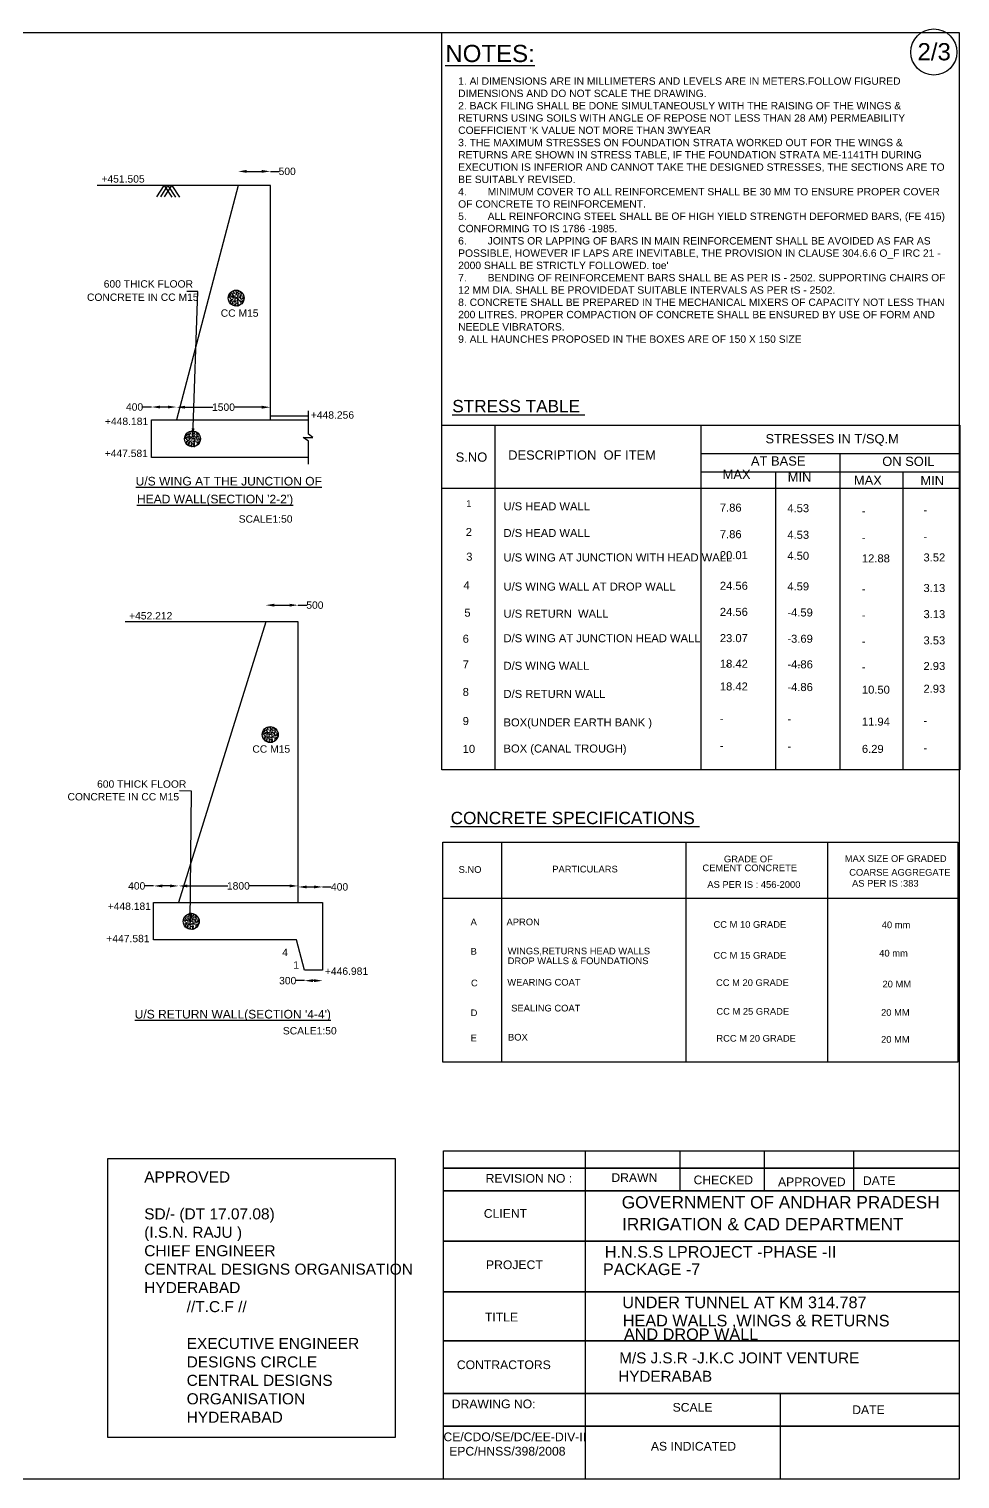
# Model space of a CAD drawing. Header units: millimetres. Extents: x -53248105 to -53232959, y 22134309 to 22146675.
# Drawn here: x -53243263 to -53239475, y 22140773 to 22146675 of the extents above; entities that cross this region are included whole.
import ezdxf

# ---------------------------------------------------------------- set-up
doc = ezdxf.new("R2010")
doc.units = ezdxf.units.MM
doc.header["$MEASUREMENT"] = 0
for name, color, linetype in [('DIMENSION', 7, 'Continuous'), ('DIMENSIONS', 7, 'Continuous'), ('DRAWING', 2, 'Continuous'), ('TEXT', 7, 'Continuous')]:
    doc.layers.add(name, color=color, linetype=linetype)
doc.styles.get("Standard").update_dxf_attribs({"font": 'arial.ttf', "height": 30})
doc.dimstyles.get("Standard").update_dxf_attribs({"dimtxt": 35, "dimasz": 35, "dimexe": 0.18, "dimexo": 0.0625, "dimgap": 0.09, "dimtad": 0, "dimdec": 0, "dimzin": 0, "dimdsep": 46, "dimtxsty": 'Standard', "dimcen": 0.09, "dimse1": 1, "dimse2": 1, "dimadec": 0, "dimazin": 0, "dimtfac": 1, "dimtdec": 0, "dimtofl": 0, "dimtmove": 0, "dimatfit": 3, "dimfxl": 1, "dimtolj": 1, "dimtzin": 0, "dimarcsym": 0})

# ---------------------------------------------------------------- blocks, each defined once
blk = doc.blocks.new('*D61')
at = {"layer": 'Defpoints', "color": 0, "transparency": 16777216}
for p in [(-53242280.4, 22146095), (-53242411.8, 22146037.8), (-53242280.4, 22146037.8)]:
    blk.add_point(p, dxfattribs=at)
at = {"layer": 'DIMENSION', "color": 0, "lineweight": -2, "transparency": 16777216}
for p, q in [((-53242376.8, 22146095), (-53242315.4, 22146095)), ((-53242280.4, 22146095), (-53242245.4, 22146095))]:
    blk.add_line(p, q, dxfattribs=at)
at = {"layer": 'DIMENSION', "color": 0, "transparency": 16777216}
for points in [[(-53242376.8, 22146100.9), (-53242376.8, 22146089.2), (-53242411.8, 22146095)], [(-53242315.4, 22146100.9), (-53242315.4, 22146089.2), (-53242280.4, 22146095)]]:
    blk.add_solid(points, dxfattribs=at)
at = {"layer": 'DIMENSION', "color": 0, "transparency": 16777216, "insert": (-53242212.2, 22146095), "char_height": 30, "attachment_point": 5}
blk.add_mtext('\\A1;500', dxfattribs=at)
blk = doc.blocks.new('*D62')
at = {"layer": 'Defpoints', "color": 0, "transparency": 16777216}
for p in [(-53242280.4, 22145135.2), (-53242662.7, 22145084.1), (-53242280.4, 22145084.1)]:
    blk.add_point(p, dxfattribs=at)
at = {"layer": 'DIMENSION', "color": 0, "lineweight": -2, "transparency": 16777216}
for p, q in [((-53242627.7, 22145135.2), (-53242515, 22145135.2)), ((-53242315.4, 22145135.2), (-53242428.1, 22145135.2))]:
    blk.add_line(p, q, dxfattribs=at)
at = {"layer": 'DIMENSION', "color": 0, "transparency": 16777216}
for points in [[(-53242627.7, 22145141.1), (-53242627.7, 22145129.4), (-53242662.7, 22145135.2)], [(-53242315.4, 22145141.1), (-53242315.4, 22145129.4), (-53242280.4, 22145135.2)]]:
    blk.add_solid(points, dxfattribs=at)
at = {"layer": 'DIMENSION', "color": 0, "transparency": 16777216, "insert": (-53242471.5, 22145135.2), "char_height": 30, "attachment_point": 5}
blk.add_mtext('\\A1;1500', dxfattribs=at)
blk = doc.blocks.new('*D63')
at = {"layer": 'Defpoints', "color": 0, "transparency": 16777216}
for p in [(-53242764.4, 22145136), (-53242764.4, 22145084.1), (-53242662.7, 22145084.1)]:
    blk.add_point(p, dxfattribs=at)
at = {"layer": 'DIMENSION', "color": 0, "lineweight": -2, "transparency": 16777216}
for p, q in [((-53242764.4, 22145136), (-53242799.4, 22145136)), ((-53242697.7, 22145136), (-53242729.4, 22145136))]:
    blk.add_line(p, q, dxfattribs=at)
at = {"layer": 'DIMENSION', "color": 0, "transparency": 16777216}
for points in [[(-53242729.4, 22145141.9), (-53242729.4, 22145130.2), (-53242764.4, 22145136)], [(-53242697.7, 22145141.9), (-53242697.7, 22145130.2), (-53242662.7, 22145136)]]:
    blk.add_solid(points, dxfattribs=at)
at = {"layer": 'DIMENSION', "color": 0, "transparency": 16777216, "insert": (-53242833.2, 22145136), "char_height": 30, "attachment_point": 5}
blk.add_mtext('\\A1;400', dxfattribs=at)
blk = doc.blocks.new('*D64')
at = {"layer": 'Defpoints', "color": 0, "transparency": 16777216}
for p in [(-53242167.7, 22144329.6), (-53242299.3, 22144261.6), (-53242167.7, 22144261.6)]:
    blk.add_point(p, dxfattribs=at)
at = {"layer": 'DIMENSION', "color": 0, "lineweight": -2, "transparency": 16777216}
for p, q in [((-53242264.3, 22144329.6), (-53242202.7, 22144329.6)), ((-53242167.7, 22144329.6), (-53242132.7, 22144329.6))]:
    blk.add_line(p, q, dxfattribs=at)
at = {"layer": 'DIMENSION', "color": 0, "transparency": 16777216}
for points in [[(-53242264.3, 22144335.4), (-53242264.3, 22144323.7), (-53242299.3, 22144329.6)], [(-53242202.7, 22144335.4), (-53242202.7, 22144323.7), (-53242167.7, 22144329.6)]]:
    blk.add_solid(points, dxfattribs=at)
at = {"layer": 'DIMENSION', "color": 0, "transparency": 16777216, "insert": (-53242099.5, 22144329.6), "char_height": 30, "attachment_point": 5}
blk.add_mtext('\\A1;500', dxfattribs=at)
blk = doc.blocks.new('*D65')
at = {"layer": 'Defpoints', "color": 0, "transparency": 16777216}
for p in [(-53242067.9, 22143182.7), (-53242167.7, 22143118.9), (-53242067.9, 22143118.9)]:
    blk.add_point(p, dxfattribs=at)
at = {"layer": 'DIMENSION', "color": 0, "lineweight": -2, "transparency": 16777216}
for p, q in [((-53242132.7, 22143182.7), (-53242102.9, 22143182.7)), ((-53242067.9, 22143182.7), (-53242032.9, 22143182.7))]:
    blk.add_line(p, q, dxfattribs=at)
at = {"layer": 'DIMENSION', "color": 0, "transparency": 16777216}
for points in [[(-53242132.7, 22143188.5), (-53242132.7, 22143176.9), (-53242167.7, 22143182.7)], [(-53242102.9, 22143188.5), (-53242102.9, 22143176.9), (-53242067.9, 22143182.7)]]:
    blk.add_solid(points, dxfattribs=at)
at = {"layer": 'DIMENSION', "color": 0, "transparency": 16777216, "insert": (-53241999.1, 22143182.7), "char_height": 30, "attachment_point": 5}
blk.add_mtext('\\A1;400', dxfattribs=at)
blk = doc.blocks.new('*D66')
at = {"layer": 'Defpoints', "color": 0, "transparency": 16777216}
for p in [(-53242653.9, 22143186.8), (-53242653.9, 22143185), (-53242167.7, 22143182.7)]:
    blk.add_point(p, dxfattribs=at)
at = {"layer": 'DIMENSION', "color": 0, "lineweight": -2, "transparency": 16777216}
for p, q in [((-53242618.9, 22143186.8), (-53242454.2, 22143186.8)), ((-53242202.7, 22143186.8), (-53242367.4, 22143186.8))]:
    blk.add_line(p, q, dxfattribs=at)
at = {"layer": 'DIMENSION', "color": 0, "transparency": 16777216}
for points in [[(-53242618.9, 22143192.7), (-53242618.9, 22143181), (-53242653.9, 22143186.8)], [(-53242202.7, 22143192.7), (-53242202.7, 22143181), (-53242167.7, 22143186.8)]]:
    blk.add_solid(points, dxfattribs=at)
at = {"layer": 'DIMENSION', "color": 0, "transparency": 16777216, "insert": (-53242410.8, 22143186.8), "char_height": 30, "attachment_point": 5}
blk.add_mtext('\\A1;1800', dxfattribs=at)
blk = doc.blocks.new('*D67')
at = {"layer": 'Defpoints', "color": 0, "transparency": 16777216}
for p in [(-53242755.8, 22143186.8), (-53242755.8, 22143118.9), (-53242654, 22143118.9)]:
    blk.add_point(p, dxfattribs=at)
at = {"layer": 'DIMENSION', "color": 0, "lineweight": -2, "transparency": 16777216}
for p, q in [((-53242755.8, 22143186.8), (-53242790.8, 22143186.8)), ((-53242689, 22143186.8), (-53242720.8, 22143186.8))]:
    blk.add_line(p, q, dxfattribs=at)
at = {"layer": 'DIMENSION', "color": 0, "transparency": 16777216}
for points in [[(-53242720.8, 22143192.7), (-53242720.8, 22143181), (-53242755.8, 22143186.8)], [(-53242689, 22143192.7), (-53242689, 22143181), (-53242654, 22143186.8)]]:
    blk.add_solid(points, dxfattribs=at)
at = {"layer": 'DIMENSION', "color": 0, "transparency": 16777216, "insert": (-53242824.5, 22143186.8), "char_height": 30, "attachment_point": 5}
blk.add_mtext('\\A1;400', dxfattribs=at)
blk = doc.blocks.new('*D81')
at = {"layer": 'Defpoints', "color": 0, "transparency": 16777216}
for p in [(-53242141.9, 22142843.9), (-53242067.9, 22142843.9), (-53242141.9, 22142801.3)]:
    blk.add_point(p, dxfattribs=at)
at = {"layer": 'DIMENSION', "color": 0, "lineweight": -2, "transparency": 16777216}
for p, q in [((-53242141.9, 22142801.3), (-53242176.9, 22142801.3)), ((-53242102.9, 22142801.3), (-53242106.9, 22142801.3))]:
    blk.add_line(p, q, dxfattribs=at)
at = {"layer": 'DIMENSION', "color": 0, "transparency": 16777216}
for points in [[(-53242106.9, 22142807.1), (-53242106.9, 22142795.4), (-53242141.9, 22142801.3)], [(-53242102.9, 22142807.1), (-53242102.9, 22142795.4), (-53242067.9, 22142801.3)]]:
    blk.add_solid(points, dxfattribs=at)
at = {"layer": 'DIMENSION', "color": 0, "transparency": 16777216, "insert": (-53242210.1, 22142801.3), "char_height": 30, "attachment_point": 5}
blk.add_mtext('\\A1;300', dxfattribs=at)

msp = doc.modelspace()

# ---------------------------------------------------------------- hatches: boundary and pattern name
at = {"layer": 'DIMENSION'}
h = msp.add_hatch(dxfattribs=at)
h.set_pattern_fill('AR-CONC', color=256, scale=2, style=0)
h.set_pattern_definition([(50, (4711.339, 143.639), (14.345203652, -1.2550426997), [1.5, -16.5]), (355, (4711.339, 143.64), (-2.7750266723, 15.043842674), [1.2, -13.2]), (100.4514, (4712.534, 143.535), (11.5701876343, 13.7887908412), [1.2748038, -14.02284224]), (46.1842, (4711.339, 147.64), (21.3448209725, -3.3103802866), [2.25, -24.75]), (96.6356, (4713.118, 147.363), (18.693254111, 19.482357418), [1.91220576, -21.03426]), (351.1842, (4711.339, 147.64), (18.693238903, 19.4823720185), [1.8, -19.8]), (21, (4713.339, 146.639), (11.9381410424, -8.0523778133), [1.5, -16.5]), (326, (4713.339, 146.64), (4.8663066384, 14.503000901), [1.2, -13.2]), (71.4514, (4714.334, 145.968), (16.8044525716, 6.4506099342), [1.2748038, -14.02284224]), (37.5, (4711.339, 143.6394), (0.24319710635, 6.65787707663), [0, -13.04, 0, -13.4, 0, -13.25]), (7.5, (4711.339, 143.6394), (5.2613907488, 7.88823423765), [0, -7.64, 0, -12.74, 0, -5.05]), (327.5, (4706.879, 143.6394), (10.67644872345, -0.4510974347), [0, -5, 0, -15.6, 0, -20.7]), (317.5, (4704.879, 143.639), (11.6637233868, 2.0020996466), [0, -6.5, 0, -10.36, 0, -14.7])])
edge = h.paths.add_edge_path()
edge.add_arc((-53242419.8, 22145579.5), 32.4, 0, 360)
h = msp.add_hatch(dxfattribs=at)
h.set_pattern_fill('AR-CONC', color=256, scale=2, style=0)
h.set_pattern_definition([(50, (4533.71, -429.347), (14.345203652, -1.2550426997), [1.5, -16.5]), (355, (4533.71, -429.347), (-2.7750266723, 15.043842674), [1.2, -13.2]), (100.4514, (4534.905, -429.452), (11.5701876343, 13.7887908412), [1.2748038, -14.02284224]), (46.1842, (4533.71, -425.347), (21.3448209725, -3.3103802866), [2.25, -24.75]), (96.6356, (4535.489, -425.623), (18.693254111, 19.482357418), [1.91220576, -21.03426]), (351.1842, (4533.71, -425.347), (18.693238903, 19.4823720185), [1.8, -19.8]), (21, (4535.71, -426.347), (11.9381410424, -8.0523778133), [1.5, -16.5]), (326, (4535.71, -426.347), (4.8663066384, 14.503000901), [1.2, -13.2]), (71.4514, (4536.705, -427.018), (16.8044525716, 6.4506099342), [1.2748038, -14.02284224]), (37.5, (4533.71, -429.347), (0.24319710635, 6.65787707663), [0, -13.04, 0, -13.4, 0, -13.25]), (7.5, (4533.71, -429.347), (5.2613907488, 7.88823423765), [0, -7.64, 0, -12.74, 0, -5.05]), (327.5, (4529.25, -429.347), (10.67644872345, -0.4510974347), [0, -5, 0, -15.6, 0, -20.7]), (317.5, (4527.25, -429.347), (11.6637233868, 2.0020996466), [0, -6.5, 0, -10.36, 0, -14.7])])
edge = h.paths.add_edge_path()
edge.add_arc((-53242597.5, 22145006.5), 32.4, 0, 360)
h = msp.add_hatch(dxfattribs=at)
h.set_pattern_fill('AR-CONC', color=256, scale=2, style=0)
h.set_pattern_definition([(50, (4849.903, -1632.989), (14.345203652, -1.2550426997), [1.5, -16.5]), (355, (4849.903, -1632.99), (-2.7750266723, 15.043842674), [1.2, -13.2]), (100.4514, (4851.098, -1633.094), (11.5701876343, 13.7887908412), [1.2748038, -14.02284224]), (46.1842, (4849.903, -1628.99), (21.3448209725, -3.3103802866), [2.25, -24.75]), (96.6356, (4851.682, -1629.265), (18.693254111, 19.482357418), [1.91220576, -21.03426]), (351.1842, (4849.903, -1628.99), (18.693238903, 19.4823720185), [1.8, -19.8]), (21, (4851.903, -1629.989), (11.9381410424, -8.0523778133), [1.5, -16.5]), (326, (4851.903, -1629.99), (4.8663066384, 14.503000901), [1.2, -13.2]), (71.4514, (4852.898, -1630.66), (16.8044525716, 6.4506099342), [1.2748038, -14.02284224]), (37.5, (4849.903, -1632.9893), (0.24319710635, 6.65787707663), [0, -13.04, 0, -13.4, 0, -13.25]), (7.5, (4849.903, -1632.989), (5.2613907488, 7.88823423765), [0, -7.64, 0, -12.74, 0, -5.05]), (327.5, (4845.443, -1632.9893), (10.67644872345, -0.4510974347), [0, -5, 0, -15.6, 0, -20.7]), (317.5, (4843.443, -1632.989), (11.6637233868, 2.0020996466), [0, -6.5, 0, -10.36, 0, -14.7])])
edge = h.paths.add_edge_path()
edge.add_arc((-53242281.3, 22143802.9), 32.4, 0, 360)
h = msp.add_hatch(dxfattribs=at)
h.set_pattern_fill('AR-CONC', color=256, scale=2, style=0)
h.set_pattern_definition([(50, (4528.565, -2393.203), (14.345203652, -1.2550426997), [1.5, -16.5]), (355, (4528.565, -2393.203), (-2.7750266723, 15.043842674), [1.2, -13.2]), (100.4514, (4529.76, -2393.308), (11.5701876343, 13.7887908412), [1.2748038, -14.02284224]), (46.1842, (4528.565, -2389.203), (21.3448209725, -3.3103802866), [2.25, -24.75]), (96.6356, (4530.343, -2389.48), (18.693254111, 19.482357418), [1.91220576, -21.03426]), (351.1842, (4528.565, -2389.203), (18.693238903, 19.4823720185), [1.8, -19.8]), (21, (4530.565, -2390.203), (11.9381410424, -8.0523778133), [1.5, -16.5]), (326, (4530.565, -2390.203), (4.8663066384, 14.503000901), [1.2, -13.2]), (71.4514, (4531.56, -2390.874), (16.8044525716, 6.4506099342), [1.2748038, -14.02284224]), (37.5, (4528.5646, -2393.2033), (0.24319710635, 6.65787707663), [0, -13.04, 0, -13.4, 0, -13.25]), (7.5, (4528.5646, -2393.203), (5.2613907488, 7.88823423765), [0, -7.64, 0, -12.74, 0, -5.05]), (327.5, (4524.1046, -2393.2033), (10.67644872345, -0.4510974347), [0, -5, 0, -15.6, 0, -20.7]), (317.5, (4522.105, -2393.203), (11.6637233868, 2.0020996466), [0, -6.5, 0, -10.36, 0, -14.7])])
edge = h.paths.add_edge_path()
edge.add_arc((-53242602.6, 22143042.6), 32.4, 0, 360)

# ---------------------------------------------------------------- linework, layer by layer
at = {"layer": 'DIMENSION', "color": 0}
for points in [[(-53239477.5, 22140773), (-53248105.4, 22140773), (-53248105.4, 22146660.8), (-53239477.5, 22146660.8)], [(-53241582.7, 22145062.6), (-53239476, 22145062.6), (-53239476, 22143659.7), (-53241582.7, 22143659.7)]]:
    msp.add_lwpolyline(points, close=True, dxfattribs=at)
msp.add_lwpolyline([(-53241582.7, 22145062.6), (-53241582.7, 22146660.8)], dxfattribs=at)
at = {"layer": 'DIMENSION'}
for points in [[(-53242742.1, 22145991.8), (-53242712.4, 22146037.8), (-53242681.3, 22145990.7)], [(-53242726.9, 22145991.8), (-53242697.2, 22146037.8), (-53242666, 22145990.7)], [(-53242711.4, 22145991.8), (-53242681.8, 22146037.8), (-53242650.6, 22145990.7)]]:
    msp.add_lwpolyline(points, dxfattribs=at)
at = {"layer": 'DIMENSION', "color": 0}
msp.add_circle((-53239581.2, 22146580.8), 93.8, dxfattribs=at)
at = {"layer": 'DIMENSION'}
for centre in [(-53242419.8, 22145579.5), (-53242597.5, 22145006.5), (-53242281.3, 22143802.9), (-53242602.6, 22143042.6)]:
    msp.add_circle(centre, 32.4, dxfattribs=at)
at = {"layer": 'DIMENSIONS', "color": 0}
msp.add_lwpolyline([(-53241773.2, 22140941.9), (-53242941.9, 22140941.9), (-53242941.9, 22142077.5), (-53241773.2, 22142077.5)], close=True, dxfattribs=at)
at = {"layer": 'DRAWING', "color": 0}
for points in [[(-53242280.4, 22145084.1), (-53242280.4, 22146037.8), (-53242985.5, 22146037.8)], [(-53242411.8, 22146037.8), (-53242662.7, 22145084.1)], [(-53242125.3, 22144930.3), (-53242764.4, 22144930.3), (-53242764.4, 22145084.1), (-53242662.7, 22145084.1)], [(-53242662.7, 22145084.1), (-53242125.3, 22145084.1)], [(-53242280.4, 22145100.4), (-53242125.3, 22145100.4)], [(-53242280.4, 22145084.1), (-53242125.3, 22145084.1)], [(-53242125.3, 22144903.9), (-53242125.3, 22144997.3), (-53242147.6, 22145011.7), (-53242108.2, 22145011.7), (-53242125.3, 22145025.8), (-53242125.3, 22145121)], [(-53242167.7, 22143118.9), (-53242167.7, 22144261.6), (-53242871.8, 22144261.6)], [(-53242299.3, 22144261.6), (-53242654, 22143118.9)], [(-53242755.8, 22142967.3), (-53242755.8, 22143118.9), (-53242067.9, 22143118.9), (-53242067.9, 22142843.9), (-53242141.9, 22142843.9), (-53242174.9, 22142967.3), (-53242755.8, 22142967.3)]]:
    msp.add_lwpolyline(points, dxfattribs=at)
at = {"layer": 'TEXT', "color": 0}
for points in [[(-53241367.1, 22145062.6), (-53241367.1, 22143659.7)], [(-53240528.7, 22145062.6), (-53240528.7, 22143659.7)], [(-53240528.7, 22144946.9), (-53239474.8, 22144946.9)], [(-53239963.9, 22144946.9), (-53239963.9, 22143659.7)], [(-53240528.7, 22144872.9), (-53239474.8, 22144872.9)], [(-53240226, 22144872.9), (-53240226, 22143659.7)], [(-53239707.9, 22144872.9), (-53239707.9, 22143659.7)], [(-53241582.7, 22144805.2), (-53239474.8, 22144805.2)], [(-53241340.2, 22143364.5), (-53241340.2, 22142469.5)], [(-53240590.8, 22143364.5), (-53240590.8, 22142469.5)], [(-53240013.7, 22143364.5), (-53240013.7, 22142469.5)], [(-53241578.8, 22143137.4), (-53239483.9, 22143137.4)], [(-53241000.5, 22142108.5), (-53241000.5, 22140773)], [(-53240615.2, 22142108.5), (-53240615.2, 22141946)], [(-53240271.6, 22142108.5), (-53240271.6, 22141946)], [(-53239907.5, 22142108.5), (-53239907.5, 22141946)], [(-53239477.5, 22142037.6), (-53241576.4, 22142037.6), (-53239477.5, 22142037.6)], [(-53239477.5, 22141946), (-53241576.4, 22141946), (-53239477.5, 22141946)], [(-53239477.5, 22141741.3), (-53241576.4, 22141741.3), (-53239477.5, 22141741.3)], [(-53239477.5, 22141534.7), (-53241576.4, 22141534.7), (-53239477.5, 22141534.7)], [(-53239477.5, 22141335.4), (-53241576.4, 22141335.4), (-53239477.5, 22141335.4)], [(-53239477.5, 22141121.5), (-53241576.4, 22141121.5), (-53239477.5, 22141121.5)], [(-53240205.5, 22140773), (-53240205.5, 22141121.5)], [(-53239477.5, 22140988.7), (-53241576.4, 22140988.7), (-53239477.5, 22140988.7)]]:
    msp.add_lwpolyline(points, dxfattribs=at)
for points in [[(-53241578.8, 22143364.5), (-53239483.9, 22143364.5), (-53239483.9, 22142469.5), (-53241578.8, 22142469.5)], [(-53239477.5, 22140773), (-53241576.4, 22140773), (-53241576.4, 22142108.5), (-53239477.5, 22142108.5)]]:
    msp.add_lwpolyline(points, close=True, dxfattribs=at)

# ---------------------------------------------------------------- texts
at = {"layer": 'DIMENSIONS', "color": 0, "char_height": 45, "attachment_point": 1}
for s, insert, width in [('APPROVED \\P\\PSD/- (DT 17.07.08)\\P(I.S.N. RAJU ) \\PCHIEF ENGINEER  \\PCENTRAL DESIGNS ORGANISATION HYDERABAD ', (-53242793.9, 22142024.7), 1155.551), ('//T.C.F //\\P\\PEXECUTIVE ENGINEER  \\PDESIGNS CIRCLE  \\PCENTRAL DESIGNS ORGANISATION HYDERABAD', (-53242621.2, 22141497.1), 841.005)]:
    msp.add_mtext(s, dxfattribs=dict(at, insert=insert, width=width))
at = {"layer": 'TEXT', "color": 0}
for s, height, p in [('%%UNOTES:', 70, (-53241568.8, 22146540)), ('2/3', 70, (-53239647.8, 22146547.1)), ('+451.505', 30, (-53242968.1, 22146049.4)), ('600 THICK FLOOR', 30, (-53242958.7, 22145622.1)), ('CONCRETE IN CC M15', 30, (-53243026.9, 22145568)), ('CC M15', 30, (-53242482.6, 22145503.4)), ('%%USTRESS TABLE ', 50, (-53241540.6, 22145114.8)), ('+448.181', 30, (-53242953.8, 22145062.7)), ('+448.256', 30, (-53242116.1, 22145088.6)), ('STRESSES IN T/SQ.M', 37.585, (-53240266.1, 22144988.1)), ('+447.581', 30, (-53242954.8, 22144932.5)), ('DESCRIPTION  OF ITEM', 37.585, (-53241313, 22144921.9)), ('S.NO', 37.58, (-53241526.6, 22144913.4)), ('AT BASE', 37.58, (-53240325.3, 22144897.6)), ('ON SOIL', 37.58, (-53239791.1, 22144896.2)), ('%%UU/S WING AT THE JUNCTION OF', 35, (-53242828.7, 22144816.7)), ('MAX', 37.58, (-53240440.6, 22144842.9)), ('MIN', 37.58, (-53240175.7, 22144832.2)), ('MAX', 37.58, (-53239906.5, 22144819.4)), ('MIN', 37.58, (-53239635.7, 22144818)), ("%%UHEAD WALL(SECTION '2-2')", 35, (-53242823.3, 22144743.9)), ('1', 27.6, (-53241484, 22144729.1)), ('U/S HEAD WALL', 32.573, (-53241332, 22144715.5)), ('7.86', 32.57, (-53240451.8, 22144710.4)), ('4.53', 32.57, (-53240177.2, 22144707.9)), ('SCALE1:50', 30, (-53242409.5, 22144665.3)), ('-', 32.6, (-53239873.9, 22144697.3)), ('-', 32.6, (-53239623.3, 22144701.2)), ('2', 32.6, (-53241485.7, 22144611.1)), ('D/S HEAD WALL', 32.573, (-53241332, 22144607)), ('7.86', 32.57, (-53240451.8, 22144602.1)), ('4.53', 32.57, (-53240177.2, 22144599.6)), ('-', 32.6, (-53239873.9, 22144589)), ('-', 32.6, (-53239623.3, 22144592.9)), ('3', 32.6, (-53241483.9, 22144510.5)), ('U/S WING AT JUNCTION WITH HEAD WALL', 32.573, (-53241332, 22144507.4)), ('20.01', 32.57, (-53240451.8, 22144516.8)), ('4.50', 32.57, (-53240177.2, 22144514.3)), ('12.88', 32.57, (-53239873.9, 22144503.7)), ('3.52', 32.57, (-53239623.3, 22144507.6)), ('4', 32.6, (-53241494.8, 22144394.6)), ('24.56', 32.57, (-53240451.8, 22144392.2)), ('U/S WING WALL AT DROP WALL', 32.573, (-53241332, 22144388.9)), ('4.59', 32.57, (-53240177.2, 22144389.7)), ('-', 32.6, (-53239873.9, 22144379.1)), ('3.13', 32.57, (-53239623.3, 22144383)), ('5', 32.6, (-53241491.4, 22144282.8)), ('U/S RETURN  WALL', 32.573, (-53241332, 22144278.5)), ('24.56', 32.57, (-53240451.8, 22144286.1)), ('-4.59', 32.57, (-53240177.2, 22144283.6)), ('3.13', 32.57, (-53239623.3, 22144276.8)), ('+452.212', 30, (-53242855.5, 22144271.4)), ('-', 32.6, (-53239873.9, 22144273)), ('6', 32.6, (-53241498.2, 22144176.6)), ('D/S WING AT JUNCTION HEAD WALL ', 32.573, (-53241332, 22144178.8)), ('23.07', 32.57, (-53240451.8, 22144179.1)), ('-3.69', 32.57, (-53240177.2, 22144176.6)), ('3.53', 32.57, (-53239623.3, 22144169.9)), ('-', 32.6, (-53239873.9, 22144166)), ('7', 32.6, (-53241498.2, 22144071.9)), ('D/S WING WALL ', 32.573, (-53241332, 22144066.5)), ('18.42', 32.57, (-53240451.8, 22144074.9)), ('-', 32.6, (-53240429.3, 22144070)), ('-4.86', 32.57, (-53240177.2, 22144072.3)), ('-', 32.6, (-53240136.9, 22144073.1)), ('-', 32.6, (-53239873.9, 22144061.7)), ('2.93', 32.57, (-53239623.3, 22144065.6)), ('18.42', 32.57, (-53240451.8, 22143982.4)), ('-4.86', 32.57, (-53240177.2, 22143979.9)), ('8', 32.6, (-53241498.2, 22143960.1)), ('D/S RETURN WALL ', 32.573, (-53241332, 22143952)), ('10.50', 32.57, (-53239873.9, 22143969.3)), ('2.93', 32.57, (-53239623.3, 22143973.2)), ('9', 32.6, (-53241498.2, 22143841.6)), ('BOX(UNDER EARTH BANK )', 32.573, (-53241332, 22143836.2)), ('-', 32.6, (-53240451.8, 22143852.5)), ('-', 32.6, (-53240177.2, 22143849.9)), ('11.94', 32.57, (-53239873.9, 22143839.3)), ('-', 32.6, (-53239623.3, 22143843.2)), ('CC M15', 30, (-53242353.9, 22143729.1)), ('10', 32.57, (-53241498.2, 22143728.5)), ('BOX (CANAL TROUGH)', 32.573, (-53241332, 22143729.8)), ('-', 32.6, (-53240451.8, 22143741.4)), ('-', 32.6, (-53240177.2, 22143738.9)), ('6.29', 32.57, (-53239873.9, 22143728.3)), ('-', 32.6, (-53239623.3, 22143732.2)), ('600 THICK FLOOR', 30, (-53242985.7, 22143586.6)), ('CONCRETE IN CC M15', 30, (-53243106, 22143534.9)), ('%%UCONCRETE SPECIFICATIONS ', 50, (-53241547.2, 22143438.5)), ('GRADE OF ', 27.25, (-53240435.2, 22143282.9)), ('MAX SIZE OF GRADED ', 27.245, (-53239943.6, 22143284.6)), ('S.NO', 27.25, (-53241514.8, 22143240.1)), ('PARTICULARS ', 27.245, (-53241133.7, 22143241.7)), ('CEMENT CONCRETE', 27.245, (-53240522.6, 22143246.7)), ('COARSE AGGREGATE ', 27.245, (-53239925.5, 22143228.5)), ('AS PER IS : 456-2000', 27.245, (-53240502.8, 22143179.1)), ('AS PER IS :383', 27.245, (-53239913.9, 22143184)), ('+448.181', 30, (-53242942.5, 22143089.2)), ('A', 27.2, (-53241465.9, 22143026.7)), ('APRON ', 27.25, (-53241319.6, 22143026.7)), ('CC M 10 GRADE', 27.245, (-53240477.7, 22143016.4)), ('40 mm', 27.25, (-53239793, 22143014.9)), ('+447.581', 30, (-53242948.1, 22142957.8)), ('4', 30, (-53242232.4, 22142901.6)), ('B', 27.2, (-53241465.9, 22142906.9)), ('WINGS,RETURNS HEAD WALLS ', 27.245, (-53241315.2, 22142908.3)), ('DROP WALLS & FOUNDATIONS ', 27.245, (-53241315.2, 22142868.5)), ('CC M 15 GRADE', 27.245, (-53240477.7, 22142890.7)), ('40 mm', 27.25, (-53239803.3, 22142899.5)), ('1', 30, (-53242187.4, 22142850.2)), ('+446.981', 30, (-53242058.8, 22142824.9)), ('C', 27.2, (-53241464.4, 22142778.2)), ('WEARING COAT ', 27.245, (-53241316.7, 22142781.1)), ('CC M 20 GRADE', 27.245, (-53240467.4, 22142779.6)), ('20 MM', 27.25, (-53239790.1, 22142773.7)), ("%%UU/S RETURN WALL(SECTION '4-4')", 35, (-53242832.6, 22142647.4)), ('D', 27.2, (-53241465.9, 22142656.9)), ('SEALING COAT ', 27.245, (-53241300.6, 22142675.9)), ('CC M 25 GRADE', 27.245, (-53240466, 22142662.6)), ('20 MM', 27.25, (-53239795.9, 22142658.2)), ('SCALE1:50', 30, (-53242229.8, 22142582.4)), ('E', 27.2, (-53241465.9, 22142554.5)), ('BOX', 27.25, (-53241313.7, 22142557.5)), ('RCC M 20 GRADE', 27.245, (-53240466, 22142553)), ('20 MM', 27.25, (-53239795.9, 22142548.6)), ('REVISION NO :', 35.439, (-53241404.6, 22141979.1)), ('DRAWN ', 35.44, (-53240893.2, 22141982.1)), ('CHECKED', 35.44, (-53240558.7, 22141972.7)), ('DATE ', 35.44, (-53239869.7, 22141969.5)), ('APPROVED', 35.44, (-53240215.2, 22141964.8)), ('GOVERNMENT OF ANDHAR PRADESH ', 50.205, (-53240851.1, 22141874.4)), ('CLIENT ', 35.44, (-53241412.2, 22141836.1)), ('IRRIGATION & CAD DEPARTMENT ', 50.205, (-53240849.9, 22141785.3)), ('H.N.S.S LPROJECT -PHASE -II', 47.251, (-53240920, 22141673.8)), ('PROJECT ', 35.44, (-53241403.3, 22141627.3)), ('PACKAGE -7', 47.25, (-53240927.6, 22141603.1)), ('UNDER TUNNEL AT KM 314.787', 47.251, (-53240848.8, 22141468.3)), ('TITLE ', 35.44, (-53241407.7, 22141414.2)), ('HEAD WALLS ,WINGS & RETURNS ', 47.251, (-53240846.8, 22141394.1)), ('AND DROP WALL', 47.251, (-53240842.1, 22141338.5)), ('CONTRACTORS ', 35.439, (-53241521.9, 22141220.3)), ('M/S J.S.R -J.K.C JOINT VENTURE ', 44.298, (-53240860.9, 22141243.7)), ('HYDERABAB ', 44.3, (-53240865, 22141169)), ('DRAWING NO:', 35.439, (-53241542.7, 22141061)), ('SCALE ', 35.44, (-53240644, 22141047.1)), ('DATE ', 35.44, (-53239913.2, 22141037.1)), ('CE/CDO/SE/DC/EE-DIV-II', 35.439, (-53241576.4, 22140926.8)), ('EPC/HNSS/398/2008', 35.439, (-53241553.1, 22140868.4)), ('AS INDICATED ', 35.439, (-53240732.4, 22140888.7))]:
    msp.add_text(s, height=height, dxfattribs=at).set_placement(p)
at = {"layer": 'TEXT', "color": 0, "insert": (-53241516.5, 22146477.6), "char_height": 30, "width": 2009.669, "attachment_point": 1}
msp.add_mtext("1. Al DIMENSIONS ARE IN MILLIMETERS AND LEVELS ARE IN METERS.FOLLOW FIGURED DIMENSIONS AND DO NOT SCALE THE DRAWING. \\P2. BACK FILING SHALL BE DONE SIMULTANEOUSLY WITH THE RAISING OF THE WINGS & RETURNS USING SOILS WITH ANGLE OF REPOSE NOT LESS THAN 28 AM) PERMEABILITY COEFFICIENT 'K VALUE NOT MORE THAN 3WYEAR \\P3. THE MAXIMUM STRESSES ON FOUNDATION STRATA WORKED OUT FOR THE WINGS & RETURNS ARE SHOWN IN STRESS TABLE, IF THE FOUNDATION STRATA ME-1141TH DURING EXECUTION IS INFERIOR AND CANNOT TAKE THE DESIGNED STRESSES, THE SECTIONS ARE TO BE SUITABLY REVISED. \\P{\\C256;4.^IMINIMUM COVER TO ALL REINFORCEMENT SHALL BE 30 MM TO ENSURE PROPER COVER OF CONCRETE TO REINFORCEMENT. \\P5.^IALL REINFORCING STEEL SHALL BE OF HIGH YIELD STRENGTH DEFORMED BARS, (FE 415) CONFORMING TO IS 1786 -1985. \\P6.^IJOINTS OR LAPPING OF BARS IN MAIN REINFORCEMENT SHALL BE AVOIDED AS FAR AS POSSIBLE, HOWEVER IF LAPS ARE INEVITABLE, THE PROVISION IN CLAUSE 304.6.6 O_F IRC 21 - 2000 SHALL BE STRICTLY FOLLOWED. toe' \\P7.^IBENDING OF REINFORCEMENT BARS SHALL BE AS PER IS - 2502. SUPPORTING CHAIRS OF 12 MM DIA. SHALL BE PROVIDEDAT SUITABLE INTERVALS AS PER tS - 2502. \\P8. CONCRETE SHALL BE PREPARED IN THE MECHANICAL MIXERS OF CAPACITY NOT LESS THAN 200 LITRES. PROPER COMPACTION OF CONCRETE SHALL BE ENSURED BY USE OF FORM AND NEEDLE VIBRATORS. \\P9. ALL HAUNCHES PROPOSED IN THE BOXES ARE OF 150 X 150 SIZE}", dxfattribs=at)

# ---------------------------------------------------------------- dimensions: what is measured, and where the dimension line sits
at = {"layer": 'DIMENSION', "color": 0}
for base, p1, p2, text, picture, middle in [((-53242280.4, 22146095), (-53242411.8, 22146037.8), (-53242280.4, 22146037.8), '500', '*D61', (-53242212.2, 22146095)), ((-53242764.4, 22145136), (-53242662.7, 22145084.1), (-53242764.4, 22145084.1), '400', '*D63', (-53242833.2, 22145136)), ((-53242280.4, 22145135.2), (-53242662.7, 22145084.1), (-53242280.4, 22145084.1), '1500', '*D62', (-53242471.5, 22145135.2)), ((-53242167.7, 22144329.6), (-53242299.3, 22144261.6), (-53242167.7, 22144261.6), '500', '*D64', (-53242099.5, 22144329.6)), ((-53242755.8, 22143186.8), (-53242654, 22143118.9), (-53242755.8, 22143118.9), '400', '*D67', (-53242824.5, 22143186.8)), ((-53242653.9, 22143186.8), (-53242167.7, 22143182.7), (-53242653.9, 22143185), '1800', '*D66', (-53242410.8, 22143186.8)), ((-53242067.9, 22143182.7), (-53242167.7, 22143118.9), (-53242067.9, 22143118.9), '400', '*D65', (-53241999.1, 22143182.7)), ((-53242141.9, 22142801.3), (-53242067.9, 22142843.9), (-53242141.9, 22142843.9), '300', '*D81', (-53242210.1, 22142801.3))]:
    dim = msp.add_linear_dim(base=base, p1=p1, p2=p2, text=text, dimstyle='Standard', dxfattribs=at)
    dim.commit()
    dim.dimension.update_dxf_attribs({"geometry": picture, "text_midpoint": middle})

# ---------------------------------------------------------------- leaders
for points in [[(-53242596.2, 22145014.5), (-53242576.2, 22145606.6), (-53242621.1, 22145606.5)], [(-53242606.5, 22143042.4), (-53242602.1, 22143573), (-53242649.7, 22143573.3)]]:
    msp.add_leader(points, dimstyle='Standard', override={"dimgap": 0.09, "dimtad": 0}, dxfattribs=at)

doc.saveas('drawing.dxf')
